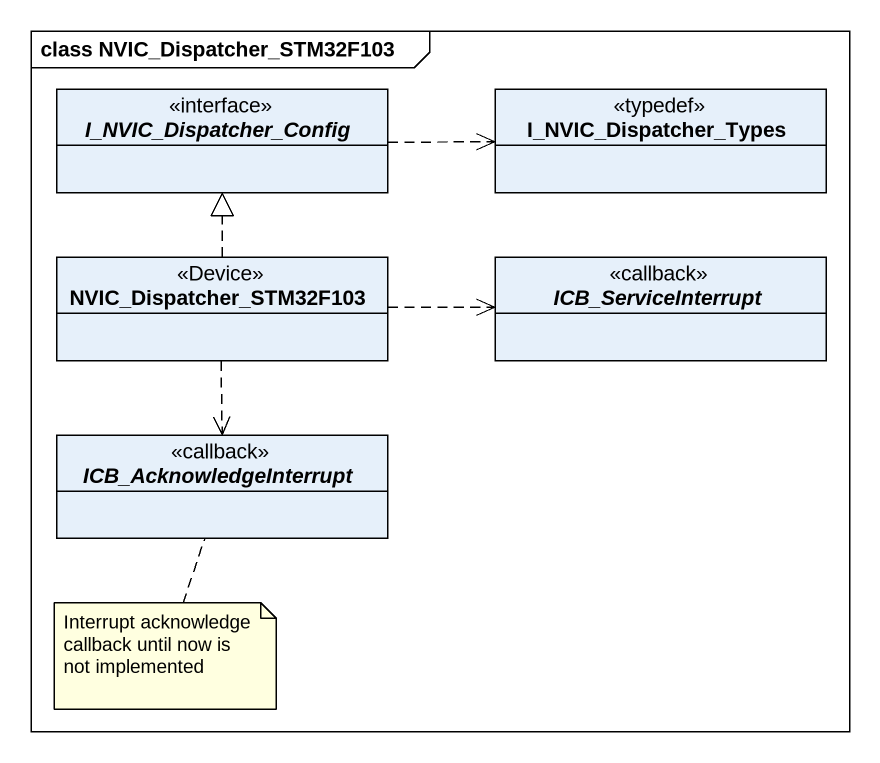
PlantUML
@startuml
mainframe class NVIC_Dispatcher_STM32F103
hide circle
hide empty members
interface I_NVIC_Dispatcher_Config
class I_NVIC_Dispatcher_Types <<typedef>>
class NVIC_Dispatcher_STM32F103 <<Device>>
interface ICB_ServiceInterrupt <<callback>>
interface ICB_AcknowledgeInterrupt <<callback>>
I_NVIC_Dispatcher_Config .right.> I_NVIC_Dispatcher_Types
NVIC_Dispatcher_STM32F103 .up.|> I_NVIC_Dispatcher_Config
NVIC_Dispatcher_STM32F103 .right.> ICB_ServiceInterrupt
NVIC_Dispatcher_STM32F103 ..> ICB_AcknowledgeInterrupt
note bottom of ICB_AcknowledgeInterrupt : Interrupt acknowledge callback until now is not implemented
@enduml
